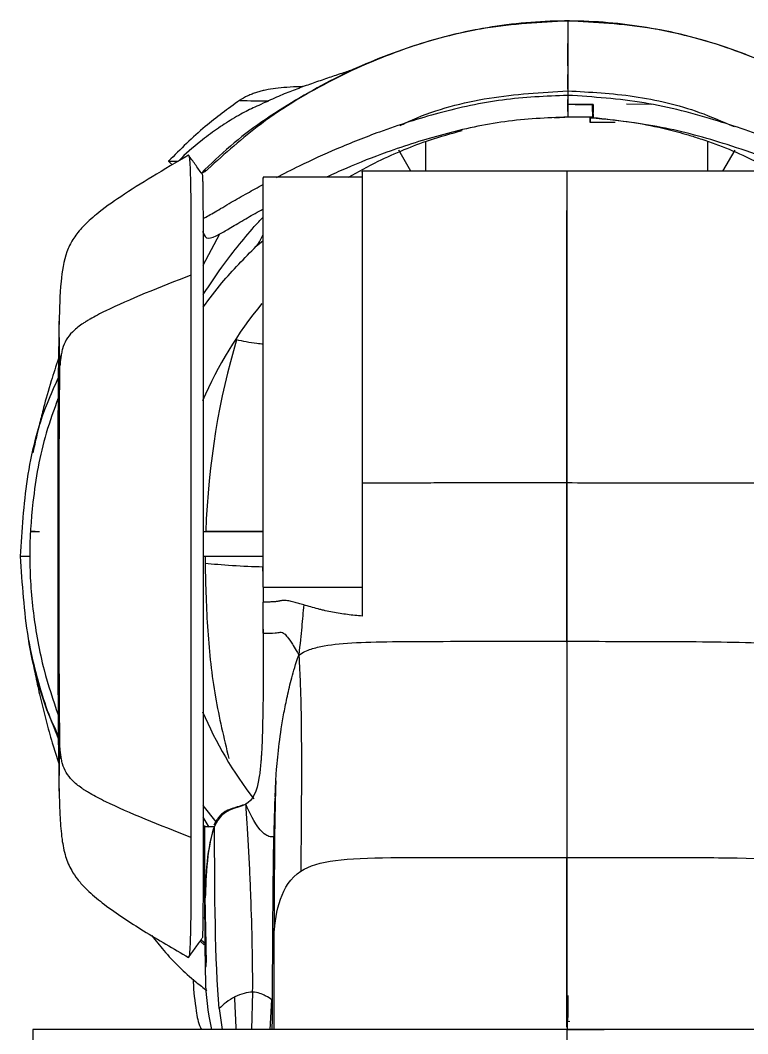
# Model space of a CAD drawing. Header units: millimetres. Extents: x 0 to 1189, y 0 to 841.
# Drawn here: x 127.54 to 156.93, y 385.12 to 426.05 of the extents above; entities that cross this region are included whole.
import ezdxf

# ---------------------------------------------------------------- set-up
doc = ezdxf.new("R2010")
doc.units = ezdxf.units.MM

msp = doc.modelspace()

# ---------------------------------------------------------------- linework, layer by layer
at = {"color": 7, "linetype": 'Continuous', "lineweight": 25}
for p, q in [((149.656, 425.932), (149.656, 425.618)), ((149.656, 424.603), (149.656, 425.118)), ((136.409, 422.815), (136.426, 422.813)), ((149.657, 423.018), (149.656, 422.144)), ((149.656, 422.363), (149.656, 422.637)), ((149.656, 422.644), (149.656, 422.645)), ((149.656, 422.637), (149.656, 422.363)), ((150.657, 422.363), (150.657, 422.652)), ((150.657, 422.645), (150.657, 422.644)), ((150.657, 422.644), (150.657, 422.144)), ((150.681, 422.653), (150.682, 422.331)), ((150.682, 422.276), (150.682, 422.644)), ((149.123, 422.105), (149.739, 422.144)), ((149.656, 422.144), (149.656, 422.146)), ((150.568, 421.917), (150.568, 422.144)), ((150.568, 422.106), (150.568, 421.917)), ((150.682, 422.276), (150.682, 422.109)), ((150.682, 422.114), (150.682, 422.109)), ((150.682, 422.109), (150.682, 422.109)), ((151.568, 421.917), (150.568, 421.917)), ((151.568, 421.917), (150.568, 421.917)), ((143.32, 419.962), (142.834, 420.806)), ((143.93, 419.962), (143.93, 421.156)), ((155.316, 419.962), (155.316, 421.158)), ((155.926, 419.962), (156.413, 420.806)), ((133.53, 420.361), (133.522, 420.36)), ((133.527, 420.361), (133.527, 420.36)), ((133.528, 420.36), (133.673, 420.205)), ((135.029, 420.008), (134.907, 419.881)), ((149.623, 419.962), (141.359, 419.962)), ((134.885, 419.832), (134.89, 419.838)), ((141.359, 419.713), (137.357, 419.713)), ((134.933, 417.479), (134.926, 417.526)), ((134.928, 416.159), (135.607, 417.421)), ((137.076, 416.921), (137.357, 417.159)), ((128.139, 405.402), (127.942, 405.402)), ((127.543, 404.402), (127.928, 404.402)), ((127.543, 404.402), (127.942, 404.402)), ((137.357, 403.152), (137.357, 402.553)), ((137.357, 403.152), (141.359, 403.152)), ((137.357, 401.454), (137.357, 401.263)), ((149.623, 401.454), (149.623, 401.084)), ((130.059, 395.02), (130.059, 395.027)), ((137.857, 395.323), (137.826, 394.693)), ((137.838, 394.719), (137.826, 394.405)), ((135.453, 393.679), (134.928, 394.334)), ((135.175, 393.456), (134.928, 393.863)), ((134.989, 393.524), (134.989, 389.969)), ((135.39, 393.452), (135.39, 393.494)), ((135.39, 393.494), (135.391, 393.494)), ((135.39, 393.452), (135.398, 393.454)), ((134.928, 392.645), (134.989, 392.532)), ((149.623, 392.237), (149.623, 385.379)), ((149.623, 392.237), (149.623, 385.379)), ((149.623, 385.379), (149.623, 392.236)), ((134.989, 389.789), (134.989, 389.789)), ((134.81, 388.858), (134.968, 388.704)), ((134.845, 388.907), (135.052, 388.733)), ((149.654, 386.66), (149.654, 385.786)), ((149.654, 386.657), (149.654, 386.66)), ((149.656, 386.66), (149.656, 386.658)), ((149.656, 386.133), (149.656, 386.441)), ((149.654, 386.16), (149.654, 385.786)), ((149.653, 385.787), (149.653, 385.955)), ((149.653, 385.319), (149.653, 385.603)), ((128.057, 385.292), (128.057, 381.581)), ((128.057, 385.292), (128.057, 381.581)), ((149.623, 385.292), (128.057, 385.292)), ((162.084, 385.292), (149.623, 385.292)), ((149.623, 385.292), (149.623, 372.969)), ((149.623, 385.292), (151.123, 385.292)), ((149.623, 385.292), (149.623, 372.969)), ((149.623, 385.292), (151.123, 385.292)), ((149.623, 385.292), (149.623, 372.969)), ((149.653, 385.292), (149.653, 385.54))]:
    msp.add_line(p, q, dxfattribs=at)
at = {"color": 8, "linetype": 'Continuous', "lineweight": 25}
for p, q in [((150.133, 422.644), (149.657, 422.637)), ((150.682, 422.467), (150.657, 422.467)), ((153.027, 422.643), (152.033, 422.663)), ((137.357, 403.607), (137.34, 403.969)), ((137.861, 395.331), (137.838, 394.719)), ((136.93, 386.798), (136.885, 385.292)), ((137.636, 385.292), (137.698, 386.489)), ((149.656, 386.441), (149.656, 386.133)), ((135.582, 386.133), (135.692, 385.292)), ((149.745, 385.612), (149.656, 385.603))]:
    msp.add_line(p, q, dxfattribs=at)
at = {"color": 7, "linetype": 'Continuous', "lineweight": 25, "flags": 128}
for points in [[(149.954, 422.644), (150.217, 422.644), (150.657, 422.644)], [(149.656, 422.144), (150.217, 422.144), (150.657, 422.144)]]:
    msp.add_lwpolyline(points, dxfattribs=at)
at = {"color": 7, "linetype": 'Continuous', "lineweight": 25}
for start, end in [(140.3636, 156.9046), (203.0954, 217.7553)]:
    msp.add_arc((149.623, 404.402), 16, start, end, dxfattribs=at)
for points, knots in [([(164.287, 419.955), (163.662, 420.527), (162.253, 421.816), (159.73, 423.403), (156.853, 424.747), (153.822, 425.647), (150.706, 426.079), (147.563, 425.992), (144.466, 425.399), (141.464, 424.352), (138.63, 422.866), (136.399, 421.366), (135.241, 420.25), (134.857, 419.88)], [0, 0, 0, 0, 0.077816, 0.175475, 0.272683, 0.369246, 0.465187, 0.560906, 0.657107, 0.754189, 0.852207, 0.951002, 1, 1, 1, 1]), ([(149.656, 426.02), (148.544, 425.962), (146.313, 425.846), (143.051, 424.965), (139.952, 423.615), (137.211, 421.941), (135.682, 420.549), (134.991, 419.92)], [0, 0, 0, 0, 0.205023, 0.411278, 0.6190078, 0.8278125, 1, 1, 1, 1]), ([(149.656, 426.02), (149.656, 426.017), (149.656, 426.012), (149.656, 426.002), (149.656, 425.99), (149.656, 425.973), (149.656, 425.952), (149.656, 425.924), (149.656, 425.888), (149.656, 425.843), (149.656, 425.788), (149.655, 425.723), (149.655, 425.667), (149.655, 425.64)], [0, 0, 0, 0, 0.100595, 0.200205, 0.298418, 0.394853, 0.489171, 0.581088, 0.670381, 0.756907, 0.84062, 0.921584, 1, 1, 1, 1]), ([(164.283, 419.956), (163.604, 420.572), (162.087, 421.952), (159.36, 423.615), (156.261, 424.966), (152.999, 425.847), (150.768, 425.962), (149.656, 426.02)], [0, 0, 0, 0, 0.16946, 0.378982, 0.587402, 0.794324, 1, 1, 1, 1]), ([(149.656, 425.929), (149.656, 425.921), (149.656, 425.901), (149.656, 425.777), (149.656, 425.652), (149.656, 425.64)], [0, 0, 0, 0, 0.335057, 0.937719, 1, 1, 1, 1]), ([(149.655, 425.64), (149.655, 425.624), (149.655, 425.592), (149.655, 425.539), (149.655, 425.484), (149.655, 425.425), (149.655, 425.364), (149.655, 425.301), (149.655, 425.236), (149.655, 425.169), (149.655, 425.102), (149.655, 425.033), (149.655, 424.963), (149.655, 424.894), (149.655, 424.824), (149.655, 424.754), (149.656, 424.684), (149.656, 424.615), (149.656, 424.546), (149.656, 424.479), (149.657, 424.412), (149.657, 424.347), (149.657, 424.283), (149.658, 424.242), (149.658, 424.221)], [0, 0, 0, 0, 0.051539, 0.10222, 0.152157, 0.201438, 0.250137, 0.298305, 0.345983, 0.393193, 0.439948, 0.48625, 0.532094, 0.577465, 0.622346, 0.666713, 0.710542, 0.753805, 0.796475, 0.838523, 0.879923, 0.92065, 0.960682, 1, 1, 1, 1]), ([(149.656, 425.64), (149.656, 425.625), (149.656, 425.596), (149.656, 425.546), (149.656, 425.493), (149.656, 425.434), (149.656, 425.371), (149.656, 425.303), (149.656, 425.176), (149.656, 424.955), (149.656, 424.673), (149.656, 424.418), (149.656, 424.283), (149.656, 424.223)], [0, 0, 0, 0, 0.04713, 0.095035, 0.143795, 0.193488, 0.244188, 0.295963, 0.348877, 0.524908, 0.743197, 0.884973, 1, 1, 1, 1]), ([(141.068, 424.098), (140.986, 424.065), (140.769, 423.977), (140.454, 423.883), (139.714, 423.628), (139.154, 423.435), (138.563, 423.217), (137.997, 422.994), (137.175, 422.613), (136.825, 422.458), (136.266, 422.157), (135.81, 421.875), (135.485, 421.658), (135.148, 421.414), (134.599, 420.981), (134.211, 420.651), (133.936, 420.364), (133.929, 420.356)], [0, 0, 0, 0, 0.0695527, 0.1848636, 0.2568589, 0.331245, 0.4090276, 0.4883763, 0.56594, 0.6861657, 0.7839719, 0.8225657, 0.8552421, 0.884083, 0.9121992, 0.997638, 1, 1, 1, 1]), ([(149.656, 424.223), (149.656, 424.182), (149.656, 424.11), (149.656, 423.97), (149.656, 423.814), (149.656, 423.642), (149.656, 423.509), (149.656, 423.406), (149.656, 423.325), (149.656, 423.255), (149.656, 423.219), (149.656, 423.201)], [0, 0, 0, 0, 0.084969, 0.147931, 0.29796, 0.439666, 0.574096, 0.676793, 0.781663, 0.889235, 1, 1, 1, 1]), ([(149.658, 424.221), (149.658, 424.176), (149.657, 424.087), (149.657, 423.96), (149.657, 423.842), (149.657, 423.732), (149.657, 423.63), (149.657, 423.537), (149.656, 423.452), (149.656, 423.376), (149.656, 423.308), (149.656, 423.249), (149.656, 423.217), (149.656, 423.201)], [0, 0, 0, 0, 0.09407, 0.18545, 0.274745, 0.362607, 0.449735, 0.536872, 0.624794, 0.714291, 0.806152, 0.901144, 1, 1, 1, 1]), ([(138.984, 423.37), (138.953, 423.369), (138.458, 423.357), (138.037, 423.324), (137.547, 423.253), (137.277, 423.19), (137.09, 423.136), (136.908, 423.071), (136.668, 422.97), (136.503, 422.878), (136.39, 422.815)], [0, 0, 0, 0, 0.029906, 0.477038, 0.658578, 0.727201, 0.784351, 0.836459, 0.888435, 1, 1, 1, 1]), ([(136.4, 422.813), (135.93, 422.472), (134.909, 421.732), (134.015, 420.841), (133.532, 420.359)], [0, 0, 0, 0, 0.459738, 1, 1, 1, 1]), ([(149.656, 423.018), (148.773, 422.981), (147.016, 422.908), (144.474, 422.342), (142.251, 421.638), (140.378, 420.888), (138.976, 420.253), (138.182, 419.844), (137.873, 419.685)], [0, 0, 0, 0, 0.2137769, 0.4251682, 0.6283763, 0.7775427, 0.9134892, 1, 1, 1, 1]), ([(149.656, 423.201), (149.656, 423.192), (149.656, 423.172), (149.656, 423.148), (149.656, 423.126), (149.656, 423.105), (149.656, 423.087), (149.656, 423.072), (149.656, 423.058), (149.656, 423.047), (149.656, 423.036), (149.656, 423.026), (149.656, 423.021), (149.656, 423.019), (149.657, 423.018), (149.657, 423.018)], [0, 0, 0, 0, 0.043874, 0.090593, 0.140196, 0.192716, 0.248178, 0.306606, 0.36802, 0.432436, 0.499869, 0.616314, 0.749944, 0.853622, 1, 1, 1, 1]), ([(161.128, 419.962), (160.903, 420.055), (159.935, 420.455), (158.148, 421.175), (155.593, 422.056), (152.755, 422.814), (150.69, 422.95), (149.656, 423.018)], [0, 0, 0, 0, 0.061956, 0.267279, 0.482206, 0.740842, 1, 1, 1, 1]), ([(149.656, 422.644), (149.656, 422.644), (149.656, 422.645), (149.656, 422.65), (149.656, 422.652), (149.656, 422.66), (149.656, 422.665), (149.656, 422.671)], [0, 0, 0, 0, 0.5, 0.5, 0.75, 0.75, 1, 1, 1, 1]), ([(150.657, 422.671), (150.657, 422.668), (150.657, 422.662), (150.657, 422.655), (150.657, 422.65), (150.657, 422.646), (150.657, 422.645), (150.657, 422.645)], [0, 0, 0, 0, 0.154667, 0.320304, 0.49693, 0.728945, 1, 1, 1, 1]), ([(149.656, 422.144), (148.805, 422.105), (147.115, 422.027), (144.67, 421.486), (142.54, 420.81), (140.966, 420.199), (140.174, 419.833), (139.913, 419.713)], [0, 0, 0, 0, 0.252244, 0.500987, 0.739403, 0.914021, 1, 1, 1, 1]), ([(150.59, 422.115), (151.178, 422.062), (152.21, 421.969), (153.516, 421.697), (154.399, 421.459), (155.041, 421.258), (155.786, 420.997), (156.796, 420.592), (157.57, 420.182), (157.983, 419.962)], [0, 0, 0, 0, 0.229026, 0.402175, 0.518994, 0.584457, 0.666388, 0.821898, 1, 1, 1, 1]), ([(150.657, 422.363), (150.657, 422.331), (150.657, 422.304), (150.657, 422.259), (150.657, 422.241), (150.657, 422.211), (150.657, 422.199), (150.657, 422.18), (150.657, 422.172), (150.657, 422.143), (150.657, 422.144), (150.657, 422.144)], [0, 0, 0, 0, 0.125, 0.125, 0.25, 0.25, 0.375, 0.375, 0.5, 0.5, 1, 1, 1, 1]), ([(159.12, 419.962), (158.118, 420.333), (156.258, 421.02), (153.436, 421.796), (151.602, 422.004), (150.682, 422.109)], [0, 0, 0, 0, 0.367904, 0.682913, 1, 1, 1, 1]), ([(140.801, 419.713), (141.196, 419.934), (141.928, 420.345), (143.032, 420.828), (144.157, 421.258), (144.953, 421.476), (145.395, 421.597)], [0, 0, 0, 0, 0.270265, 0.500742, 0.722853, 1, 1, 1, 1]), ([(134.344, 420.602), (133.849, 420.312), (132.923, 419.769), (131.666, 418.986), (130.823, 418.386), (130.313, 417.95), (130.049, 417.693), (129.825, 417.428), (129.611, 417.121), (129.315, 416.503), (129.147, 415.367), (129.124, 414.403), (129.111, 413.853)], [0, 0, 0, 0, 0.180926, 0.338982, 0.468549, 0.509555, 0.555984, 0.588045, 0.619138, 0.680375, 0.817887, 1, 1, 1, 1]), ([(133.536, 420.359), (133.541, 420.359), (133.556, 420.359), (133.613, 420.358), (133.703, 420.357), (133.808, 420.357), (133.894, 420.356), (133.929, 420.356)], [0, 0, 0, 0, 0.1349103, 0.3682074, 0.602172, 0.8368462, 1, 1, 1, 1]), ([(134.885, 419.842), (134.793, 419.97), (134.609, 420.227), (134.427, 420.482), (134.337, 420.61)], [0, 0, 0, 0, 0.500081, 1, 1, 1, 1]), ([(134.344, 420.599), (134.347, 420.594), (134.355, 420.582), (134.366, 420.529), (134.378, 420.443), (134.388, 420.327), (134.397, 420.182), (134.413, 419.826), (134.429, 419.062), (134.438, 417.645), (134.438, 416.388), (134.439, 415.757)], [0, 0, 0, 0, 0.0341476, 0.0881608, 0.1423314, 0.1966734, 0.2511945, 0.3058971, 0.5353991, 0.7671779, 1, 1, 1, 1]), ([(141.359, 419.913), (141.359, 419.93), (141.359, 420.023), (141.359, 419.616), (141.359, 418.635), (141.359, 417.097), (141.359, 415.141), (141.359, 412.817), (141.359, 410.211), (141.359, 408.317), (141.359, 407.37)], [0, 0, 0, 0, 0.030812, 0.169059, 0.307435, 0.445986, 0.584487, 0.722984, 0.861493, 1, 1, 1, 1]), ([(169.365, 416.664), (169.371, 417.174), (169.38, 417.943), (169.105, 418.849), (168.708, 419.32), (168.169, 419.631), (167.345, 419.832), (166.168, 419.93), (164.541, 419.962), (162.378, 419.961), (159.662, 419.962), (156.472, 419.962), (153.07, 419.962), (150.753, 419.962), (149.623, 419.962)], [0, 0, 0, 0, 0.069714, 0.105219, 0.126026, 0.152246, 0.188709, 0.240793, 0.313236, 0.410687, 0.535901, 0.68375, 0.845927, 1, 1, 1, 1]), ([(149.623, 419.947), (149.623, 419.907), (149.623, 419.824), (149.623, 418.868), (149.623, 417.378), (149.623, 415.396), (149.623, 413.017), (149.623, 410.324), (149.623, 408.358), (149.623, 407.375)], [0, 0, 0, 0, 0.136631, 0.280422, 0.424309, 0.568227, 0.712146, 0.856074, 1, 1, 1, 1]), ([(149.623, 419.947), (149.623, 419.907), (149.623, 419.824), (149.623, 418.868), (149.623, 417.378), (149.623, 415.396), (149.623, 413.017), (149.623, 410.324), (149.623, 408.358), (149.623, 407.375)], [0, 0, 0, 0, 0.13663, 0.280422, 0.424309, 0.568227, 0.712146, 0.856074, 1, 1, 1, 1]), ([(134.892, 419.829), (134.894, 419.82), (134.898, 419.8), (134.903, 419.723), (134.908, 419.606), (134.913, 419.451), (134.919, 419.096), (134.925, 418.353), (134.928, 417), (134.928, 415.801), (134.928, 415.201)], [0, 0, 0, 0, 0.05028, 0.114037, 0.177903, 0.241902, 0.306048, 0.536104, 0.7677, 1, 1, 1, 1]), ([(137.357, 407.29), (137.357, 407.319), (137.357, 407.377), (137.357, 407.481), (137.357, 407.637), (137.357, 407.91), (137.357, 408.394), (137.357, 409.249), (137.357, 410.742), (137.357, 412.778), (137.357, 414.985), (137.357, 416.915), (137.357, 418.422), (137.357, 419.374), (137.357, 419.769), (137.357, 419.684), (137.357, 419.671)], [0, 0, 0, 0, 0.004305, 0.008612, 0.01538, 0.027471, 0.049076, 0.087693, 0.156734, 0.28008, 0.420206, 0.560044, 0.699105, 0.837062, 0.974624, 1, 1, 1, 1]), ([(134.932, 418.041), (135.08, 418.124), (135.379, 418.292), (136.011, 418.668), (136.68, 419.053), (137.141, 419.301), (137.357, 419.418)], [0, 0, 0, 0, 0.276426, 0.557018, 0.792515, 1, 1, 1, 1]), ([(135.607, 417.421), (135.742, 417.498), (136.014, 417.653), (136.607, 418.007), (137.071, 418.278), (137.328, 418.417), (137.357, 418.433)], [0, 0, 0, 0, 0.337033, 0.677857, 0.963531, 1, 1, 1, 1]), ([(149.623, 416.932), (149.623, 417.072), (149.623, 417.208), (149.623, 417.469), (149.623, 417.719), (149.623, 417.948), (149.623, 418.165), (149.623, 418.268), (149.623, 418.365)], [0, 0, 0, 0, 0.25, 0.25, 0.5, 0.75, 0.75, 1, 1, 1, 1]), ([(134.928, 414.969), (135.212, 415.397), (135.703, 416.136), (136.475, 417.097), (136.991, 417.721), (137.296, 418.037), (137.357, 418.1)], [0, 0, 0, 0, 0.386769, 0.666934, 0.932775, 1, 1, 1, 1]), ([(137.077, 416.933), (137.084, 416.935), (137.123, 416.949), (137.218, 417.13), (137.318, 417.325), (137.357, 417.402)], [0, 0, 0, 0, 0.11724, 0.651425, 1, 1, 1, 1]), ([(134.928, 414.466), (135.176, 414.797), (135.829, 415.668), (136.598, 416.441), (137.076, 416.921)], [0, 0, 0, 0, 0.379046, 1, 1, 1, 1]), ([(149.623, 415.02), (149.623, 415.373), (149.623, 415.711), (149.623, 416.19), (149.623, 416.345), (149.623, 416.646), (149.623, 416.791), (149.623, 416.932)], [0, 0, 0, 0, 0.5, 0.5, 0.75, 0.75, 1, 1, 1, 1]), ([(134.439, 415.757), (133.181, 415.264), (131.608, 414.647), (130.498, 414.062), (130.262, 413.921), (130.206, 413.887), (130.192, 413.878), (130.189, 413.876), (130.188, 413.875), (130.186, 413.874), (130.182, 413.872), (130.169, 413.863), (130.115, 413.829), (129.909, 413.691), (129.629, 413.461), (129.466, 413.249), (129.336, 413.025), (129.288, 412.907), (129.234, 412.722), (129.219, 412.66), (129.194, 412.534), (129.184, 412.471), (129.168, 412.346), (129.161, 412.285), (129.151, 412.173), (129.148, 412.123), (129.146, 412.092)], [0, 0, 0, 0, 0.5, 0.625, 0.65625, 0.664063, 0.666016, 0.666504, 0.666504, 0.666992, 0.666992, 0.667969, 0.671875, 0.6875, 0.75, 0.8125, 0.8125, 0.875, 0.875, 0.90625, 0.90625, 0.9375, 0.9375, 0.96875, 0.96875, 1, 1, 1, 1]), ([(149.623, 412.708), (149.623, 413.122), (149.623, 413.523), (149.623, 414.295), (149.623, 414.665), (149.623, 415.02)], [0, 0, 0, 0, 0.5, 0.5, 1, 1, 1, 1]), ([(129.111, 413.896), (129.098, 413.127), (129.071, 411.545), (129.063, 409.204), (129.059, 406.985), (129.059, 405.067), (129.059, 403.512), (129.059, 402.113), (129.06, 400.622), (129.066, 398.854), (129.076, 396.912), (129.1, 395.575), (129.111, 394.911)], [0, 0, 0, 0, 0.121497, 0.2499909, 0.3697831, 0.4720921, 0.552832, 0.615485, 0.6929252, 0.7884327, 0.8949875, 1, 1, 1, 1]), ([(137.357, 412.966), (137.273, 412.973), (137.048, 412.992), (136.686, 413.055), (136.409, 413.111), (136.28, 413.137)], [0, 0, 0, 0, 0.242419, 0.649522, 1, 1, 1, 1]), ([(129.089, 412.387), (128.984, 412.078), (128.732, 411.333), (128.545, 410.634), (128.4, 410.074), (128.324, 409.767), (128.228, 409.368), (128.181, 409.158), (128.108, 408.843), (128.067, 408.671), (128.047, 408.583)], [0, 0, 0, 0, 0.153427, 0.37071, 0.441298, 0.510835, 0.580537, 0.706447, 0.848911, 1, 1, 1, 1]), ([(129.146, 396.712), (129.145, 396.807), (129.14, 397.165), (129.129, 398.15), (129.115, 400.365), (129.114, 404.402), (129.115, 408.44), (129.129, 410.654), (129.14, 411.639), (129.145, 411.997), (129.146, 412.092)], [0, 0, 0, 0, 0.0625, 0.125, 0.25, 0.5, 0.75, 0.875, 0.9375, 1, 1, 1, 1]), ([(129.078, 411.615), (128.921, 411.271), (128.329, 409.967), (127.727, 407.538), (127.604, 405.444), (127.543, 404.402)], [0, 0, 0, 0, 0.152945, 0.578507, 1, 1, 1, 1]), ([(129.073, 410.788), (128.904, 410.322), (128.413, 408.964), (128.034, 406.806), (127.877, 404.369), (128.035, 402.093), (128.418, 399.942), (128.87, 398.595), (129.073, 397.992)], [0, 0, 0, 0, 0.1138358, 0.3313473, 0.4999294, 0.6738897, 0.8540395, 1, 1, 1, 1]), ([(137.357, 403.152), (137.357, 403.238), (137.357, 403.413), (137.357, 403.68), (137.357, 403.959), (137.357, 404.247), (137.357, 404.547), (137.357, 404.856), (137.357, 405.175), (137.357, 405.505), (137.357, 405.844), (137.357, 406.193), (137.357, 406.551), (137.357, 406.918), (137.357, 407.164), (137.357, 407.29)], [0, 0, 0, 0, 0.061841, 0.126172, 0.193, 0.262333, 0.334177, 0.40854, 0.485428, 0.564845, 0.646797, 0.731287, 0.818318, 0.907889, 1, 1, 1, 1]), ([(141.359, 407.37), (141.793, 407.372), (142.289, 407.372), (143.137, 407.374), (143.437, 407.374), (144.075, 407.375), (145.763, 407.376), (147.854, 407.376), (149.623, 407.375)], [0, 0, 0, 0, 0.25, 0.25, 0.375, 0.375, 0.5, 1, 1, 1, 1]), ([(141.359, 407.37), (141.359, 406.679), (141.359, 405.977), (141.359, 404.568), (141.359, 403.86), (141.359, 403.152)], [0, 0, 0, 0, 0.5, 0.5, 1, 1, 1, 1]), ([(149.623, 407.375), (150.747, 407.375), (151.91, 407.374), (154.231, 407.372), (155.389, 407.371), (158.757, 407.366), (160.863, 407.362), (162.573, 407.358)], [0, 0, 0, 0, 0.25, 0.25, 0.5, 0.5, 1, 1, 1, 1]), ([(149.623, 407.375), (149.623, 407.113), (149.623, 406.85), (149.623, 406.322), (149.623, 406.056), (149.623, 405.258), (149.623, 404.723), (149.623, 403.117), (149.623, 402.043), (149.623, 400.969)], [0, 0, 0, 0, 0.125, 0.125, 0.25, 0.25, 0.5, 0.5, 1, 1, 1, 1]), ([(149.623, 407.375), (149.623, 407.113), (149.623, 406.85), (149.623, 406.322), (149.623, 406.056), (149.623, 405.258), (149.623, 404.723), (149.623, 403.117), (149.623, 402.043), (149.623, 400.969)], [0, 0, 0, 0, 0.125, 0.125, 0.25, 0.25, 0.5, 0.5, 1, 1, 1, 1]), ([(149.623, 404.265), (149.623, 404.761), (149.623, 405.259), (149.623, 406.255), (149.623, 406.751), (149.623, 407.246)], [0, 0, 0, 0, 0.5, 0.5, 1, 1, 1, 1]), ([(134.928, 405.402), (134.999, 405.402), (135.441, 405.402), (136.296, 405.402), (137.009, 405.402), (137.363, 405.402)], [0, 0, 0, 0, 0.08844, 0.548145, 1, 1, 1, 1]), ([(137.363, 405.402), (137.297, 405.402), (137.161, 405.402), (136.948, 405.402), (136.72, 405.402), (136.476, 405.402), (136.216, 405.402), (135.933, 405.402), (135.635, 405.402), (135.331, 405.402), (135.131, 405.402), (135.032, 405.402)], [0, 0, 0, 0, 0.08936, 0.184035, 0.28403, 0.389349, 0.499998, 0.617866, 0.749998, 0.874999, 1, 1, 1, 1]), ([(127.543, 404.402), (127.614, 403.291), (127.757, 401.059), (128.382, 398.621), (128.973, 397.384), (129.078, 397.163)], [0, 0, 0, 0, 0.448227, 0.901232, 1, 1, 1, 1]), ([(134.928, 404.402), (134.999, 404.402), (135.441, 404.402), (136.289, 404.402), (136.995, 404.402), (137.342, 404.402)], [0, 0, 0, 0, 0.089216, 0.552954, 1, 1, 1, 1]), ([(135.008, 404.402), (135.108, 404.402), (135.307, 404.402), (135.612, 404.402), (135.91, 404.402), (136.25, 404.402), (136.612, 404.402), (136.994, 404.402), (137.229, 404.402), (137.342, 404.402)], [0, 0, 0, 0, 0.1250014, 0.2500027, 0.382273, 0.5000045, 0.681568, 0.8482263, 1, 1, 1, 1]), ([(149.623, 400.936), (149.623, 401.488), (149.623, 402.04), (149.623, 403.15), (149.623, 403.707), (149.623, 404.265)], [0, 0, 0, 0, 0.5, 0.5, 1, 1, 1, 1]), ([(137.988, 402.589), (137.985, 402.588), (137.962, 402.583), (137.915, 402.576), (137.846, 402.567), (137.729, 402.558), (137.565, 402.553), (137.427, 402.553), (137.357, 402.553)], [0, 0, 0, 0, 0.014348, 0.114458, 0.224375, 0.344245, 0.670655, 1, 1, 1, 1]), ([(138.99, 402.435), (138.923, 402.454), (138.79, 402.49), (138.59, 402.546), (138.423, 402.591), (138.288, 402.617), (138.201, 402.623), (138.131, 402.617), (138.08, 402.609), (138.033, 402.598), (138.003, 402.592), (137.988, 402.589)], [0, 0, 0, 0, 0.202005, 0.404009, 0.605881, 0.706928, 0.807163, 0.858156, 0.90884, 0.957731, 1, 1, 1, 1]), ([(138.99, 402.435), (138.967, 402.15), (138.941, 401.853), (138.879, 401.214), (138.843, 400.867), (138.792, 400.411)], [0, 0, 0, 0, 0.5, 0.5, 1, 1, 1, 1]), ([(141.359, 401.989), (141.158, 402.004), (140.956, 402.023), (140.557, 402.073), (140.358, 402.104), (140.06, 402.161), (139.962, 402.182), (139.815, 402.215), (139.765, 402.227), (139.669, 402.251), (139.621, 402.263), (139.376, 402.327), (139.183, 402.382), (138.99, 402.435)], [0, 0, 0, 0, 0.25, 0.25, 0.5, 0.5, 0.625, 0.625, 0.6875, 0.6875, 0.75, 0.75, 1, 1, 1, 1]), ([(137.357, 401.298), (137.357, 399.818), (137.357, 398.037), (137.3, 396.67), (137.281, 396.367), (137.276, 396.293), (137.275, 396.275), (137.275, 396.271), (137.275, 396.269), (137.274, 396.264), (137.273, 396.245), (137.268, 396.173), (137.246, 395.896), (137.137, 394.941), (136.933, 394.55), (136.654, 394.393)], [0, 0, 0, 0, 0.5, 0.625, 0.65625, 0.664062, 0.666016, 0.666504, 0.666504, 0.666992, 0.667969, 0.671875, 0.6875, 0.75, 1, 1, 1, 1]), ([(137.357, 401.298), (137.528, 401.298), (137.741, 401.298), (137.918, 401.315), (137.959, 401.32), (137.968, 401.322), (137.971, 401.322), (137.972, 401.322), (137.976, 401.323), (137.985, 401.324), (138.023, 401.33), (138.084, 401.338), (138.145, 401.317), (138.215, 401.272), (138.254, 401.237), (138.351, 401.126), (138.407, 401.05), (138.517, 400.881), (138.558, 400.817), (138.655, 400.654), (138.713, 400.554), (138.792, 400.411)], [0, 0, 0, 0, 0.5, 0.625, 0.65625, 0.664063, 0.664063, 0.667969, 0.667969, 0.671875, 0.6875, 0.75, 0.8125, 0.8125, 0.875, 0.875, 0.9375, 0.9375, 0.96875, 0.96875, 1, 1, 1, 1]), ([(127.863, 401.065), (127.924, 400.758), (128.039, 400.187), (128.329, 399.117), (128.647, 398.095), (128.964, 397.323), (129.079, 397.043)], [0, 0, 0, 0, 0.335396, 0.622404, 0.862907, 1, 1, 1, 1]), ([(127.884, 400.983), (127.909, 400.852), (127.958, 400.597), (128.038, 400.185), (128.104, 399.838), (128.21, 399.336), (128.298, 398.934), (128.428, 398.37), (128.61, 397.655), (128.826, 396.873), (129.017, 396.298), (129.093, 396.07)], [0, 0, 0, 0, 0.14657, 0.284894, 0.397011, 0.468005, 0.539264, 0.611702, 0.759322, 0.904167, 1, 1, 1, 1]), ([(138.792, 400.411), (138.966, 400.53), (139.122, 400.597), (139.456, 400.709), (139.631, 400.751), (140.197, 400.855), (140.625, 400.893), (141.614, 400.942), (142.316, 400.955), (143.228, 400.961), (143.51, 400.962), (143.632, 400.963), (143.671, 400.963), (143.691, 400.963), (143.699, 400.963), (143.703, 400.963), (143.703, 400.963), (143.705, 400.963), (143.728, 400.963), (143.931, 400.964), (145.627, 400.97), (147.702, 400.971), (149.623, 400.969)], [0, 0, 0, 0, 0.0625, 0.0625, 0.125, 0.125, 0.25, 0.25, 0.375, 0.40625, 0.421875, 0.425781, 0.427734, 0.428711, 0.429199, 0.429199, 0.429443, 0.429443, 0.429688, 0.4375, 0.5, 1, 1, 1, 1]), ([(149.623, 400.969), (150.312, 400.968), (151.36, 400.967), (152.449, 400.964), (152.86, 400.963), (152.93, 400.963), (152.959, 400.963), (152.966, 400.963), (152.968, 400.963), (152.969, 400.963), (152.977, 400.963), (153.004, 400.963), (153.204, 400.962), (153.743, 400.96), (154.938, 400.955), (155.936, 400.943), (157.237, 400.914), (157.872, 400.893), (159.104, 400.83), (159.702, 400.787), (160.578, 400.692), (160.866, 400.655), (161.45, 400.561), (161.75, 400.503), (162.099, 400.417)], [0, 0, 0, 0, 0.25, 0.375, 0.390625, 0.398437, 0.400391, 0.400879, 0.400879, 0.401367, 0.401367, 0.402344, 0.40625, 0.4375, 0.5, 0.625, 0.625, 0.75, 0.75, 0.875, 0.875, 0.9375, 0.9375, 1, 1, 1, 1]), ([(149.623, 400.969), (149.623, 399.514), (149.623, 398.058), (149.623, 395.148), (149.623, 393.692), (149.623, 392.237)], [0, 0, 0, 0, 0.5, 0.5, 1, 1, 1, 1]), ([(149.623, 400.969), (149.623, 399.514), (149.623, 398.058), (149.623, 395.148), (149.623, 393.692), (149.623, 392.237)], [0, 0, 0, 0, 0.5, 0.5, 1, 1, 1, 1]), ([(137.861, 395.331), (137.861, 395.332), (137.861, 395.332), (137.861, 395.333), (137.861, 395.335), (137.862, 395.339), (137.862, 395.347), (137.863, 395.363), (137.865, 395.395), (137.87, 395.459), (137.879, 395.591), (137.901, 395.865), (137.954, 396.455), (138.048, 397.221), (138.19, 398.068), (138.327, 398.749), (138.495, 399.482), (138.666, 400.04), (138.792, 400.411)], [0, 0, 0, 0, 0.000488, 0.000488, 0.000977, 0.001953, 0.003906, 0.007812, 0.015625, 0.03125, 0.0625, 0.125, 0.25, 0.5, 0.625, 0.75, 0.875, 1, 1, 1, 1]), ([(138.792, 400.411), (138.821, 399.978), (138.853, 399.285), (138.89, 397.953), (138.908, 395.576), (138.885, 393.32), (138.874, 391.682)], [0, 0, 0, 0, 0.125, 0.25, 0.5, 1, 1, 1, 1]), ([(134.439, 393.047), (133.181, 393.54), (131.608, 394.158), (130.498, 394.742), (130.262, 394.883), (130.206, 394.918), (130.192, 394.926), (130.189, 394.928), (130.188, 394.929), (130.186, 394.93), (130.182, 394.932), (130.169, 394.941), (130.115, 394.975), (129.909, 395.113), (129.629, 395.343), (129.466, 395.555), (129.336, 395.779), (129.288, 395.897), (129.234, 396.082), (129.219, 396.144), (129.194, 396.27), (129.184, 396.333), (129.168, 396.458), (129.161, 396.519), (129.151, 396.631), (129.148, 396.681), (129.146, 396.712)], [0, 0, 0, 0, 0.5, 0.625, 0.65625, 0.664063, 0.666016, 0.666504, 0.666504, 0.666992, 0.666992, 0.667969, 0.671875, 0.6875, 0.75, 0.8125, 0.8125, 0.875, 0.875, 0.90625, 0.90625, 0.9375, 0.9375, 0.96875, 0.96875, 1, 1, 1, 1]), ([(129.111, 394.973), (129.111, 394.947), (129.111, 394.914), (129.111, 394.915), (129.111, 394.915)], [0, 0, 0, 0, 0.777492, 1, 1, 1, 1]), ([(129.111, 394.951), (129.12, 394.581), (129.138, 393.918), (129.207, 393.023), (129.346, 392.299), (129.572, 391.759), (129.848, 391.352), (130.102, 391.07), (130.449, 390.731), (131.198, 390.117), (132.564, 389.233), (133.732, 388.557), (134.344, 388.202)], [0, 0, 0, 0, 0.118407, 0.211905, 0.287772, 0.354671, 0.399237, 0.447153, 0.474648, 0.565358, 0.772119, 1, 1, 1, 1]), ([(137.823, 394.638), (137.803, 393.992), (137.764, 392.783), (137.746, 391.02), (137.734, 389.537), (137.727, 388.273), (137.719, 387.003), (137.715, 386.03), (137.71, 385.409), (137.709, 385.292)], [0, 0, 0, 0, 0.213569, 0.399137, 0.56159, 0.67894, 0.797899, 0.961866, 1, 1, 1, 1]), ([(136.594, 394.37), (136.5, 394.339), (136.272, 394.263), (135.895, 394.163), (135.556, 393.912), (135.436, 393.678), (135.366, 393.544)], [0, 0, 0, 0, 0.175487, 0.426161, 0.669308, 1, 1, 1, 1]), ([(137.78, 393.076), (137.775, 393.075), (137.731, 393.064), (137.611, 393.071), (137.415, 393.159), (137.015, 393.572), (136.814, 394.03), (136.654, 394.393)], [0, 0, 0, 0, 0.008869, 0.081243, 0.185199, 0.353087, 1, 1, 1, 1]), ([(136.93, 386.798), (136.934, 387.375), (136.922, 388.658), (136.874, 390.331), (136.817, 391.694), (136.769, 392.656), (136.712, 393.603), (136.678, 394.075), (136.654, 394.393)], [0, 0, 0, 0, 0.25, 0.5, 0.625, 0.75, 0.875, 1, 1, 1, 1]), ([(134.928, 393.603), (134.928, 393.029), (134.928, 391.881), (134.926, 390.567), (134.919, 389.581), (134.907, 389.139), (134.897, 388.961), (134.892, 388.975), (134.892, 388.976)], [0, 0, 0, 0, 0.221811, 0.443015, 0.662875, 0.881004, 0.994804, 1, 1, 1, 1]), ([(135.007, 393.494), (135.007, 393.494), (135.012, 393.494), (135.021, 393.494), (135.045, 393.494), (135.082, 393.494), (135.123, 393.494), (135.17, 393.494), (135.212, 393.494), (135.255, 393.494), (135.295, 393.494), (135.339, 393.494), (135.373, 393.494), (135.39, 393.494)], [0, 0, 0, 0, 0.002807, 0.293373, 0.501354, 0.638275, 0.750822, 0.816965, 0.875349, 0.910142, 0.942473, 0.972401, 1, 1, 1, 1]), ([(134.439, 393.047), (134.438, 392.444), (134.438, 391.24), (134.43, 389.863), (134.412, 388.833), (134.381, 388.372), (134.357, 388.189), (134.344, 388.207), (134.343, 388.208)], [0, 0, 0, 0, 0.222306, 0.443713, 0.663138, 0.879826, 0.992357, 1, 1, 1, 1]), ([(138.874, 391.682), (139.564, 392.136), (140.708, 392.215), (142.958, 392.234), (143.45, 392.234), (144.519, 392.235), (146.248, 392.236), (148.252, 392.237), (149.623, 392.237)], [0, 0, 0, 0, 0.5, 0.5, 0.625, 0.625, 0.75, 1, 1, 1, 1]), ([(149.623, 392.237), (150.722, 392.237), (151.843, 392.237), (154.04, 392.238), (157.269, 392.239), (159.882, 392.099), (160.982, 391.818)], [0, 0, 0, 0, 0.25, 0.25, 0.5, 1, 1, 1, 1]), ([(135.008, 390.931), (135.007, 390.937), (135.007, 390.949), (135.006, 390.961), (135.006, 390.969), (135.005, 390.973), (135.005, 390.976), (135.005, 390.977), (135.005, 390.977), (135.004, 390.977), (135.003, 390.971), (135.002, 390.943), (135.001, 390.898), (135, 390.835), (135, 390.757), (134.999, 390.663), (134.998, 390.555), (134.998, 390.434), (134.997, 390.302), (134.997, 390.161), (134.997, 390.061), (134.997, 390.01)], [0, 0, 0, 0, 0.037995, 0.071268, 0.099818, 0.123645, 0.142749, 0.157129, 0.166786, 0.171719, 0.248148, 0.324351, 0.400328, 0.476079, 0.551604, 0.626902, 0.701974, 0.77682, 0.851439, 0.925833, 1, 1, 1, 1]), ([(135.013, 390.569), (135.013, 390.588), (135.013, 390.626), (135.012, 390.677), (135.012, 390.723), (135.011, 390.764), (135.01, 390.799), (135.01, 390.831), (135.009, 390.858), (135.009, 390.881), (135.008, 390.9), (135.008, 390.917), (135.008, 390.926), (135.008, 390.931)], [0, 0, 0, 0, 0.1131599, 0.22187, 0.3261302, 0.4259403, 0.5213003, 0.6122099, 0.6986691, 0.7806778, 0.858236, 0.9313434, 1, 1, 1, 1]), ([(135.027, 388.067), (135.028, 388.052), (135.03, 388.022), (135.032, 387.984), (135.034, 387.951), (135.036, 387.923), (135.038, 387.9), (135.04, 387.881), (135.041, 387.866), (135.043, 387.854), (135.044, 387.845), (135.045, 387.838), (135.046, 387.833), (135.05, 387.821), (135.055, 387.84), (135.059, 387.967), (135.06, 388.181), (135.057, 388.463), (135.051, 388.805), (135.042, 389.224), (135.032, 389.636), (135.025, 389.936), (135.022, 390.11), (135.02, 390.241), (135.017, 390.37), (135.015, 390.494), (135.014, 390.568), (135.013, 390.606)], [0, 0, 0, 0, 0.018651, 0.036437, 0.053359, 0.069416, 0.084608, 0.098936, 0.112398, 0.124996, 0.136729, 0.147597, 0.1576, 0.166738, 0.252991, 0.33473, 0.419166, 0.502495, 0.576885, 0.666748, 0.7755, 0.833885, 0.864586, 0.896548, 0.929771, 0.964255, 1, 1, 1, 1]), ([(134.997, 390.064), (134.994, 389.984), (134.99, 389.849), (134.99, 389.854), (134.989, 389.857)], [0, 0, 0, 0, 0.583825, 1, 1, 1, 1]), ([(134.989, 389.797), (134.989, 389.794), (134.989, 389.754), (134.993, 389.887), (134.997, 390.01)], [0, 0, 0, 0, 0.071455, 1, 1, 1, 1]), ([(134.989, 389.842), (134.995, 389.183), (135.007, 387.842), (135.041, 386.319), (135.232, 385.471), (135.272, 385.292)], [0, 0, 0, 0, 0.432616, 0.880377, 1, 1, 1, 1]), ([(134.997, 390.064), (134.997, 390.036), (134.997, 389.983), (134.997, 389.902), (134.997, 389.823), (134.997, 389.746), (134.997, 389.671), (134.998, 389.6), (134.998, 389.531), (134.998, 389.465), (134.998, 389.423), (134.998, 389.402)], [0, 0, 0, 0, 0.1310935, 0.2571916, 0.3782943, 0.4944014, 0.6055128, 0.7116285, 0.8127483, 0.9088721, 1, 1, 1, 1]), ([(134.998, 389.402), (134.999, 389.374), (134.999, 389.318), (135, 389.236), (135, 389.154), (135.001, 389.075), (135.002, 388.997), (135.003, 388.921), (135.004, 388.847), (135.005, 388.776), (135.007, 388.707), (135.01, 388.558), (135.016, 388.323), (135.023, 388.148), (135.027, 388.07), (135.027, 388.067)], [0, 0, 0, 0, 0.052831, 0.105027, 0.156588, 0.207513, 0.257804, 0.30746, 0.356481, 0.404867, 0.452619, 0.499736, 0.720888, 0.992102, 1, 1, 1, 1]), ([(132.854, 389.082), (133.013, 388.88), (133.55, 388.197), (134.286, 387.48), (134.934, 386.977), (135.084, 386.861)], [0, 0, 0, 0, 0.244189, 0.825375, 1, 1, 1, 1]), ([(134.337, 388.195), (134.427, 388.322), (134.609, 388.577), (134.793, 388.834), (134.885, 388.962)], [0, 0, 0, 0, 0.499919, 1, 1, 1, 1]), ([(134.526, 387.323), (134.527, 387.287), (134.54, 386.856), (134.62, 386.2), (134.729, 385.549), (134.849, 385.319), (134.863, 385.292)], [0, 0, 0, 0, 0.0519, 0.621499, 0.955426, 1, 1, 1, 1]), ([(136.266, 385.292), (136.263, 385.341), (136.241, 385.779), (136.225, 386.216), (136.21, 386.605)], [0, 0, 0, 0, 0.111062, 1, 1, 1, 1]), ([(149.656, 386.441), (149.656, 386.473), (149.656, 386.499), (149.656, 386.544), (149.656, 386.562), (149.656, 386.592), (149.656, 386.604), (149.656, 386.624), (149.656, 386.631), (149.656, 386.661), (149.656, 386.66), (149.656, 386.66)], [0, 0, 0, 0, 0.125, 0.125, 0.25, 0.25, 0.375, 0.375, 0.5, 0.5, 1, 1, 1, 1]), ([(149.654, 385.786), (149.654, 385.785), (149.653, 385.785), (149.653, 385.756), (149.653, 385.742), (149.653, 385.692), (149.653, 385.658), (149.653, 385.603)], [0, 0, 0, 0, 0.5, 0.5, 0.75, 0.75, 1, 1, 1, 1]), ([(149.654, 385.786), (149.654, 385.786), (149.654, 385.784), (149.653, 385.778), (149.653, 385.768), (149.653, 385.75), (149.653, 385.725), (149.653, 385.693), (149.653, 385.654), (149.653, 385.62), (149.653, 385.603)], [0, 0, 0, 0, 0.206789, 0.373494, 0.500138, 0.619329, 0.728791, 0.828626, 0.918968, 1, 1, 1, 1]), ([(149.653, 385.292), (149.653, 385.296), (149.653, 385.379), (149.653, 385.487), (149.653, 385.564), (149.653, 385.603)], [0, 0, 0, 0, 0.0226109, 0.5063641, 1, 1, 1, 1])]:
    msp.add_open_spline(points, degree=3, knots=knots, dxfattribs=at)
for points in [[(149.656, 424.215), (149.656, 424.329), (149.656, 424.45), (149.656, 424.603)], [(149.656, 423.546), (149.656, 423.645), (149.656, 423.751), (149.656, 423.866)], [(149.656, 423.264), (149.656, 423.348), (149.656, 423.442), (149.656, 423.546)], [(149.656, 423.018), (149.656, 422.893), (149.656, 422.769), (149.656, 422.644)], [(149.656, 422.733), (149.656, 422.761), (149.656, 422.798), (149.656, 422.849)], [(149.656, 423.201), (149.657, 423.022), (149.657, 423.02), (149.656, 423.018)], [(149.656, 422.671), (149.656, 422.684), (149.656, 422.703), (149.656, 422.733)], [(150.682, 422.644), (150.34, 422.644), (149.998, 422.644), (149.656, 422.644)], [(134.933, 417.479), (135.019, 417.183), (135.168, 417.183), (135.607, 417.421)], [(134.439, 415.757), (134.439, 412.744), (134.429, 404.402), (134.439, 396.06), (134.439, 393.047)], [(134.928, 415.201), (134.928, 412.332), (134.928, 404.402), (134.928, 396.472), (134.928, 393.603)], [(136.28, 413.137), (135.58, 410.832), (135.137, 408.165), (135.032, 405.402)], [(149.623, 410.081), (149.623, 410.998), (149.623, 411.879), (149.623, 412.708)], [(149.623, 407.246), (149.623, 408.217), (149.623, 409.168), (149.623, 410.081)], [(127.942, 405.402), (128.068, 405.402), (128.193, 405.402), (128.319, 405.402)], [(135.008, 404.402), (135.008, 404.304), (135.007, 404.206), (135.007, 404.107)], [(137.342, 404.402), (137.341, 404.258), (137.34, 404.114), (137.34, 403.969)], [(137.34, 403.969), (136.555, 403.976), (135.626, 404.055), (135.007, 404.107)], [(141.359, 403.152), (141.359, 402.764), (141.359, 402.377), (141.359, 401.989)], [(137.357, 401.298), (137.357, 401.713), (137.357, 402.131), (137.357, 402.553)], [(137.861, 395.331), (137.818, 394.185), (137.8, 391.785), (137.79, 389.151)], [(136.654, 394.393), (136.281, 394.183), (135.703, 394.249), (135.39, 393.502)], [(135.39, 393.502), (135.101, 392.812), (135.039, 391.425), (135.013, 390.606)], [(135.013, 390.569), (135.04, 391.39), (135.102, 392.765), (135.39, 393.452)], [(135.582, 386.133), (135.405, 388.07), (135.397, 390.786), (135.39, 393.502)], [(137.79, 389.151), (137.873, 390.051), (138.046, 391.137), (138.874, 391.682)], [(136.93, 386.798), (136.715, 386.802), (136.455, 386.731), (136.21, 386.605)], [(137.698, 386.489), (137.648, 386.54), (137.482, 386.636), (137.144, 386.794), (136.93, 386.798)], [(136.21, 386.605), (135.966, 386.48), (135.738, 386.299), (135.582, 386.133)], [(149.653, 386.071), (149.653, 386.102), (149.653, 386.12), (149.653, 386.133)], [(149.653, 385.955), (149.653, 386.008), (149.653, 386.044), (149.653, 386.071)]]:
    msp.add_open_spline(points, degree=3, dxfattribs=at)
at = {"color": 8, "linetype": 'Continuous', "lineweight": 25}
for points, knots in [([(136.426, 422.813), (136.43, 422.812), (136.446, 422.808), (136.778, 422.802), (137.32, 422.799), (137.577, 422.798)], [0, 0, 0, 0, 0.1394225, 0.5903149, 1, 1, 1, 1]), ([(142.885, 421.801), (143.05, 421.879), (144.186, 422.415), (146.462, 423.007), (148.595, 423.136), (149.656, 423.201)], [0, 0, 0, 0, 0.078809, 0.5415576, 1, 1, 1, 1]), ([(149.656, 423.201), (150.553, 423.152), (152.352, 423.053), (154.617, 422.517), (155.912, 421.958), (156.377, 421.757)], [0, 0, 0, 0, 0.38905, 0.78033, 1, 1, 1, 1]), ([(129.146, 412.092), (129.143, 412.193), (129.137, 412.44), (129.13, 412.791), (129.123, 413.146), (129.118, 413.454), (129.115, 413.691), (129.113, 413.824), (129.112, 413.881), (129.112, 413.905), (129.112, 413.891), (129.112, 413.886)], [0, 0, 0, 0, 0.077646, 0.190636, 0.322518, 0.467848, 0.622683, 0.783864, 0.870496, 0.957607, 1, 1, 1, 1]), ([(135.007, 404.107), (135.031, 403.203), (135.078, 401.401), (135.364, 398.76), (135.767, 397.061), (135.963, 396.237)], [0, 0, 0, 0, 0.341357, 0.680549, 1, 1, 1, 1]), ([(129.111, 394.915), (129.112, 394.911), (129.112, 394.903), (129.112, 394.927), (129.113, 394.965), (129.114, 395.023), (129.114, 395.097), (129.116, 395.22), (129.119, 395.417), (129.124, 395.719), (129.131, 396.059), (129.138, 396.388), (129.144, 396.618), (129.146, 396.712)], [0, 0, 0, 0, 0.082996, 0.154207, 0.225063, 0.295315, 0.364711, 0.432992, 0.574323, 0.706686, 0.826624, 0.929369, 1, 1, 1, 1]), ([(137.79, 389.151), (137.787, 387.9), (137.783, 386.614), (137.782, 385.327), (137.782, 385.292)], [0, 0, 0, 0, 0.972593, 1, 1, 1, 1])]:
    msp.add_open_spline(points, degree=3, knots=knots, dxfattribs=at)

doc.saveas('drawing.dxf')
